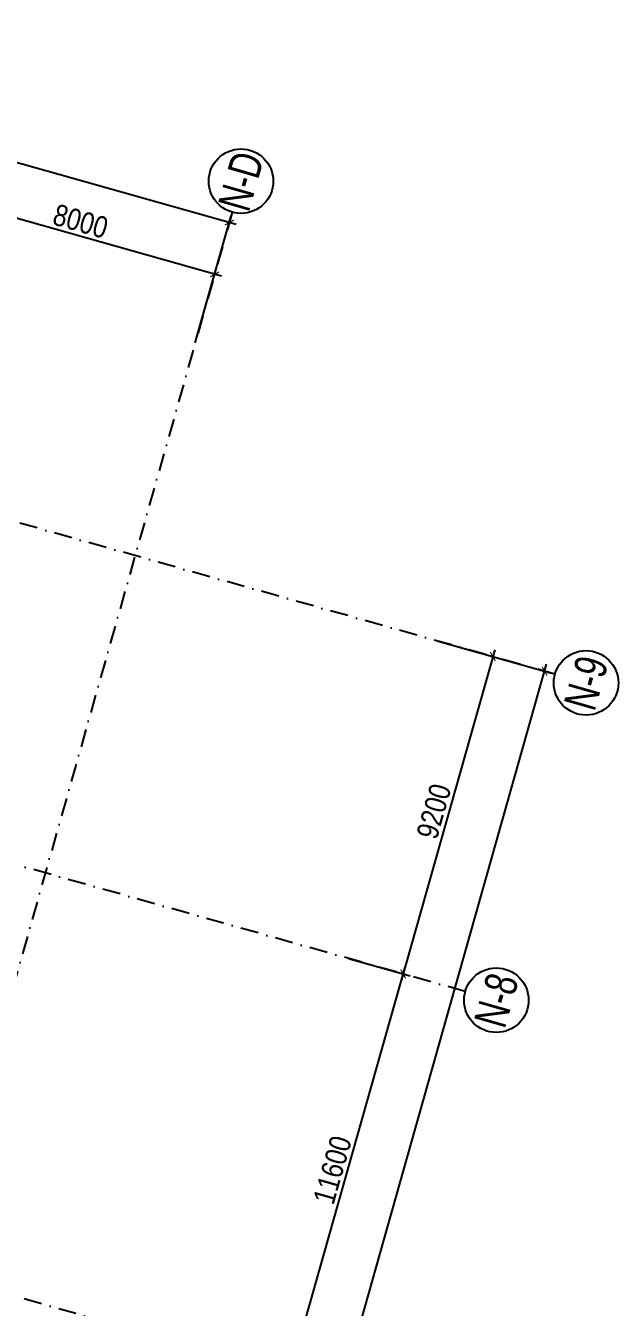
# Model space of a CAD drawing. Header units: millimetres. Extents: x -1534340 to 1713810, y -1348191 to 1114081.
# Drawn here: x 1540635 to 1557158, y -211061 to -175299 of the extents above; entities that cross this region are included whole.
import ezdxf
from ezdxf.enums import TextEntityAlignment as Align

# ---------------------------------------------------------------- set-up
doc = ezdxf.new("R2010")
doc.units = ezdxf.units.MM
doc.header["$LTSCALE"] = 100
doc.header["$PDMODE"] = 32
doc.header["$PDSIZE"] = 2.5
doc.linetypes.add('xref.asix of  podium$0$xref.asix of  podium$0$DASHDOT', pattern=[1, 0.5, -0.25, 0, -0.25])
for name, color, linetype in [('ccu12-Manh', 8, 'Continuous'), ('xref.asix of  podium$0$xref.asix of  podium$0$KT-Kich thuoc', 9, 'Continuous'), ('xref.asix of  podium$0$xref.asix of  podium$0$KT-Luoi truc South Tower', 8, 'xref.asix of  podium$0$xref.asix of  podium$0$DASHDOT'), ('xref.asix of  podium$0$xref.asix of  podium$0$ST_MBDV Cot vach 220805$0$AUDIT_I_220805193045-1', 50, 'Continuous')]:
    doc.layers.add(name, color=color, linetype=linetype)
doc.styles.add('Arial Narrow', font='ARIALN.TTF')
doc.styles.add('xref.asix of  podium$0$xref.asix of  podium$0$ST_MBDV Cot vach 220805$0$HBA-Text', font='GOTHIC.TTF')
doc.dimstyles.new('CCU_1-200', dxfattribs={"dimscale": 200, "dimtxt": 3, "dimasz": 1, "dimexe": 1, "dimexo": 2, "dimgap": 0.5, "dimtad": 1, "dimdec": 0, "dimdsep": 46, "dimtxsty": 'Arial Narrow', "dimblk": 'ARCHTICK', "dimcen": -1, "dimdle": 1, "dimclrd": 256, "dimclre": 256, "dimclrt": 3, "dimadec": 0, "dimazin": 2, "dimtfac": 0.1, "dimtdec": 0, "dimtix": 1, "dimtmove": 2, "dimatfit": 1, "dimfxl": 1, "dimtvp": 0.833333, "dimtolj": 1, "dimtzin": 12, "dimarcsym": 0})

# ---------------------------------------------------------------- blocks, each defined once
blk = doc.blocks.new('_ARCHTICK')
at = {"color": 0, "linetype": 'ByBlock', "const_width": 0.15}
blk.add_lwpolyline([(-0.5, -0.5), (0.5, 0.5)], dxfattribs=at)
blk = doc.blocks.new('*D2939')
at = {"layer": 'Defpoints', "color": 0, "transparency": 16777216}
for p in [(1551751, -192365, 0), (1555103, -193312), (1531574, -263768, 0)]:
    blk.add_point(p, dxfattribs=at)
at = {"layer": 'xref.asix of  podium$0$xref.asix of  podium$0$KT-Kich thuoc', "lineweight": -2, "transparency": 16777216}
for p, q in [((1552136, -192473), (1555296, -193366)), ((1534872, -264908), (1555158, -193119)), ((1531959, -263877), (1535119, -264770))]:
    blk.add_line(p, q, dxfattribs=at)
at = {"layer": 'xref.asix of  podium$0$xref.asix of  podium$0$KT-Kich thuoc', "lineweight": -2, "transparency": 16777216, "xscale": 200, "yscale": 200, "zscale": 200}
for p, rotation in [((1555103, -193312), 74.22121922395897), ((1534927, -264716), 254.221219223959)]:
    blk.add_blockref('_ARCHTICK', p, dxfattribs=dict(at, rotation=rotation))
at = {"layer": 'xref.asix of  podium$0$xref.asix of  podium$0$KT-Kich thuoc', "color": 3, "transparency": 16777216, "insert": (1544624, -228903), "char_height": 600, "attachment_point": 5, "rotation": 74.2212, "style": 'Arial Narrow'}
blk.add_mtext('\\A1;74200', dxfattribs=at)
blk = doc.blocks.new('*D2940')
at = {"layer": 'Defpoints', "color": 0, "transparency": 16777216}
for p in [(1527547, -175492), (1526490, -179229, 0), (1545256, -184532, 0)]:
    blk.add_point(p, dxfattribs=at)
at = {"layer": 'xref.asix of  podium$0$xref.asix of  podium$0$KT-Kich thuoc', "lineweight": -2, "transparency": 16777216}
for p, q in [((1526599, -178844), (1527601, -175299)), ((1546504, -180848), (1527354, -175437)), ((1545364, -184147), (1546366, -180602))]:
    blk.add_line(p, q, dxfattribs=at)
at = {"layer": 'xref.asix of  podium$0$xref.asix of  podium$0$KT-Kich thuoc', "lineweight": -2, "transparency": 16777216, "xscale": 200, "yscale": 200, "zscale": 200}
for p, rotation in [((1527547, -175492), 164.2212191754001), ((1546312, -180794), 344.2212191754)]:
    blk.add_blockref('_ARCHTICK', p, dxfattribs=dict(at, rotation=rotation))
at = {"layer": 'xref.asix of  podium$0$xref.asix of  podium$0$KT-Kich thuoc', "color": 3, "transparency": 16777216, "insert": (1537040, -177752), "char_height": 600, "attachment_point": 5, "rotation": 344.2212, "style": 'Arial Narrow'}
blk.add_mtext('\\A1;19500', dxfattribs=at)
blk = doc.blocks.new('*D2941')
at = {"layer": 'Defpoints', "color": 0, "transparency": 16777216}
for p in [(1538205, -180062), (1537557, -182356, 0), (1545256, -184532, 0)]:
    blk.add_point(p, dxfattribs=at)
at = {"layer": 'xref.asix of  podium$0$xref.asix of  podium$0$KT-Kich thuoc', "lineweight": -2, "transparency": 16777216}
for p, q in [((1537666, -181971), (1538260, -179870)), ((1546096, -182292), (1538013, -180008)), ((1545364, -184147), (1545958, -182045))]:
    blk.add_line(p, q, dxfattribs=at)
at = {"layer": 'xref.asix of  podium$0$xref.asix of  podium$0$KT-Kich thuoc', "lineweight": -2, "transparency": 16777216, "xscale": 200, "yscale": 200, "zscale": 200}
for p, rotation in [((1538205, -180062), 164.2212191754001), ((1545904, -182238), 344.2212191754)]:
    blk.add_blockref('_ARCHTICK', p, dxfattribs=dict(at, rotation=rotation))
at = {"layer": 'xref.asix of  podium$0$xref.asix of  podium$0$KT-Kich thuoc', "color": 3, "transparency": 16777216, "insert": (1542165, -180759), "char_height": 600, "attachment_point": 5, "rotation": 344.2212, "style": 'Arial Narrow'}
blk.add_mtext('\\A1;8000', dxfattribs=at)
blk = doc.blocks.new('*D2946')
at = {"layer": 'Defpoints', "color": 0, "transparency": 16777216}
for p in [(1551751, -192365, 0), (1549249, -201218, 0), (1551158, -201757)]:
    blk.add_point(p, dxfattribs=at)
at = {"layer": 'xref.asix of  podium$0$xref.asix of  podium$0$KT-Kich thuoc', "lineweight": -2, "transparency": 16777216}
for p, q in [((1553714, -192711), (1551104, -201950)), ((1552136, -192473), (1553852, -192958)), ((1549634, -201327), (1551351, -201812))]:
    blk.add_line(p, q, dxfattribs=at)
at = {"layer": 'xref.asix of  podium$0$xref.asix of  podium$0$KT-Kich thuoc', "lineweight": -2, "transparency": 16777216, "xscale": 200, "yscale": 200, "zscale": 200}
for p, rotation in [((1553660, -192904), 74.221220409851), ((1551158, -201757), 254.221220409851)]:
    blk.add_blockref('_ARCHTICK', p, dxfattribs=dict(at, rotation=rotation))
at = {"layer": 'xref.asix of  podium$0$xref.asix of  podium$0$KT-Kich thuoc', "color": 3, "transparency": 16777216, "insert": (1552018, -197220), "char_height": 600, "attachment_point": 5, "rotation": 74.2212, "style": 'Arial Narrow'}
blk.add_mtext('\\A1;9200', dxfattribs=at)
blk = doc.blocks.new('*D2947')
at = {"layer": 'Defpoints', "color": 0, "transparency": 16777216}
for p in [(1549249, -201218, 0), (1551158, -201757), (1546095, -212381, 0)]:
    blk.add_point(p, dxfattribs=at)
at = {"layer": 'xref.asix of  podium$0$xref.asix of  podium$0$KT-Kich thuoc', "lineweight": -2, "transparency": 16777216}
for p, q in [((1549634, -201327), (1551351, -201812)), ((1547949, -213113), (1551213, -201565)), ((1546480, -212490), (1548196, -212974))]:
    blk.add_line(p, q, dxfattribs=at)
at = {"layer": 'xref.asix of  podium$0$xref.asix of  podium$0$KT-Kich thuoc', "lineweight": -2, "transparency": 16777216, "xscale": 200, "yscale": 200, "zscale": 200}
for p, rotation in [((1551158, -201757), 74.22122040989464), ((1548004, -212920), 254.2212204098946)]:
    blk.add_blockref('_ARCHTICK', p, dxfattribs=dict(at, rotation=rotation))
at = {"layer": 'xref.asix of  podium$0$xref.asix of  podium$0$KT-Kich thuoc', "color": 3, "transparency": 16777216, "insert": (1549190, -207228), "char_height": 600, "attachment_point": 5, "rotation": 74.2212, "style": 'Arial Narrow'}
blk.add_mtext('\\A1;11600', dxfattribs=at)
blk = doc.blocks.new('xref.asix of  podium$0$xref.asix of  podium$0$ST_MBDV Cot vach 220805$0$GRID-SYM-flat-103')
at = {"layer": 'xref.asix of  podium$0$xref.asix of  podium$0$ST_MBDV Cot vach 220805$0$AUDIT_I_220805193045-1'}
blk.add_circle((0, 0, 0), 900, dxfattribs=at)
at = {"layer": 'xref.asix of  podium$0$xref.asix of  podium$0$ST_MBDV Cot vach 220805$0$AUDIT_I_220805193045-1', "style": 'xref.asix of  podium$0$xref.asix of  podium$0$ST_MBDV Cot vach 220805$0$HBA-Text'}
blk.add_attdef('GRID', text='', height=900, rotation=19.0471, dxfattribs=at).set_placement((0, 0, 0), align=Align.MIDDLE_CENTER)
blk = doc.blocks.new('312')
at = {"layer": 'xref.asix of  podium$0$xref.asix of  podium$0$KT-Luoi truc South Tower', "ltscale": 10}
for p, q in [((1546393.3, -180505.4), (1521046.2, -270207)), ((1555392.1, -193393.3), (1513373.2, -181520)), ((1552890.4, -202246.7), (1510871.5, -190373.3)), ((1549736, -213409.6), (1507717.2, -201536.2))]:
    blk.add_line(p, q, dxfattribs=at)
at = {"layer": 'xref.asix of  podium$0$xref.asix of  podium$0$KT-Kich thuoc'}
ref = blk.add_blockref('xref.asix of  podium$0$xref.asix of  podium$0$ST_MBDV Cot vach 220805$0$GRID-SYM-flat-103', (1546638, -179639.3, 0), dxfattribs=at)
ref.add_attrib('GRID', 'N-D', dxfattribs={"layer": 'xref.asix of  podium$0$xref.asix of  podium$0$ST_MBDV Cot vach 220805$0$AUDIT_I_220805193045-1', "height": 900, "rotation": 74, "style": 'xref.asix of  podium$0$xref.asix of  podium$0$ST_MBDV Cot vach 220805$0$HBA-Text', "width": 0.75}).set_placement((1546638, -179639.3, 0), align=Align.MIDDLE_CENTER)
ref = blk.add_blockref('xref.asix of  podium$0$xref.asix of  podium$0$ST_MBDV Cot vach 220805$0$GRID-SYM-flat-103', (1556258.1, -193638.1, 0), dxfattribs=at)
ref.add_attrib('GRID', 'N-9', dxfattribs={"layer": 'xref.asix of  podium$0$xref.asix of  podium$0$ST_MBDV Cot vach 220805$0$AUDIT_I_220805193045-1', "height": 900, "rotation": 74, "style": 'xref.asix of  podium$0$xref.asix of  podium$0$ST_MBDV Cot vach 220805$0$HBA-Text', "width": 0.75}).set_placement((1556258.1, -193638.1, 0), align=Align.MIDDLE_CENTER)
ref = blk.add_blockref('xref.asix of  podium$0$xref.asix of  podium$0$ST_MBDV Cot vach 220805$0$GRID-SYM-flat-103', (1553756.4, -202491.4, 0), dxfattribs=at)
ref.add_attrib('GRID', 'N-8', dxfattribs={"layer": 'xref.asix of  podium$0$xref.asix of  podium$0$ST_MBDV Cot vach 220805$0$AUDIT_I_220805193045-1', "height": 900, "rotation": 74, "style": 'xref.asix of  podium$0$xref.asix of  podium$0$ST_MBDV Cot vach 220805$0$HBA-Text', "width": 0.75}).set_placement((1553756.4, -202491.4, 0), align=Align.MIDDLE_CENTER)
for base, p1, p2, angle, picture, middle in [((1527546.5, -175491.6), (1545255.6, -184531.6, 0), (1526490.4, -179229, 0), 164.22122, '*D2940', (1537039.6, -177751.8)), ((1538205.3, -180062.2), (1545255.6, -184531.6, 0), (1537557.1, -182356.2, 0), 164.22122, '*D2941', (1542165.1, -180758.8)), ((1555103.4, -193311.8), (1531574.4, -263768.4, 0), (1551751.1, -192364.5, 0), 74.22122, '*D2939', (1544624, -228903.2))]:
    dim = blk.add_linear_dim(base=base, p1=p1, p2=p2, angle=angle, dimstyle='CCU_1-200', dxfattribs=at)
    dim.commit()
    dim.dimension.update_dxf_attribs({"geometry": picture, "text_midpoint": middle})
for p1, distance, picture, middle in [((1551751.1, -192364.5, 0), 1983.5, '*D2946', (1552018, -197220.1)), ((1546095.1, -212380.8, 0), -1983.5, '*D2947', (1549190, -207228.2))]:
    dim = blk.add_aligned_dim(p1=p1, p2=(1549249.4, -201217.9, 0), distance=distance, dimstyle='CCU_1-200', dxfattribs=at)
    dim.commit()
    dim.dimension.update_dxf_attribs({"geometry": picture, "text_midpoint": middle})

msp = doc.modelspace()

# ---------------------------------------------------------------- block references
at = {"layer": 'ccu12-Manh'}
msp.add_blockref('312', (0, 0), dxfattribs=at)

doc.saveas('drawing.dxf')
